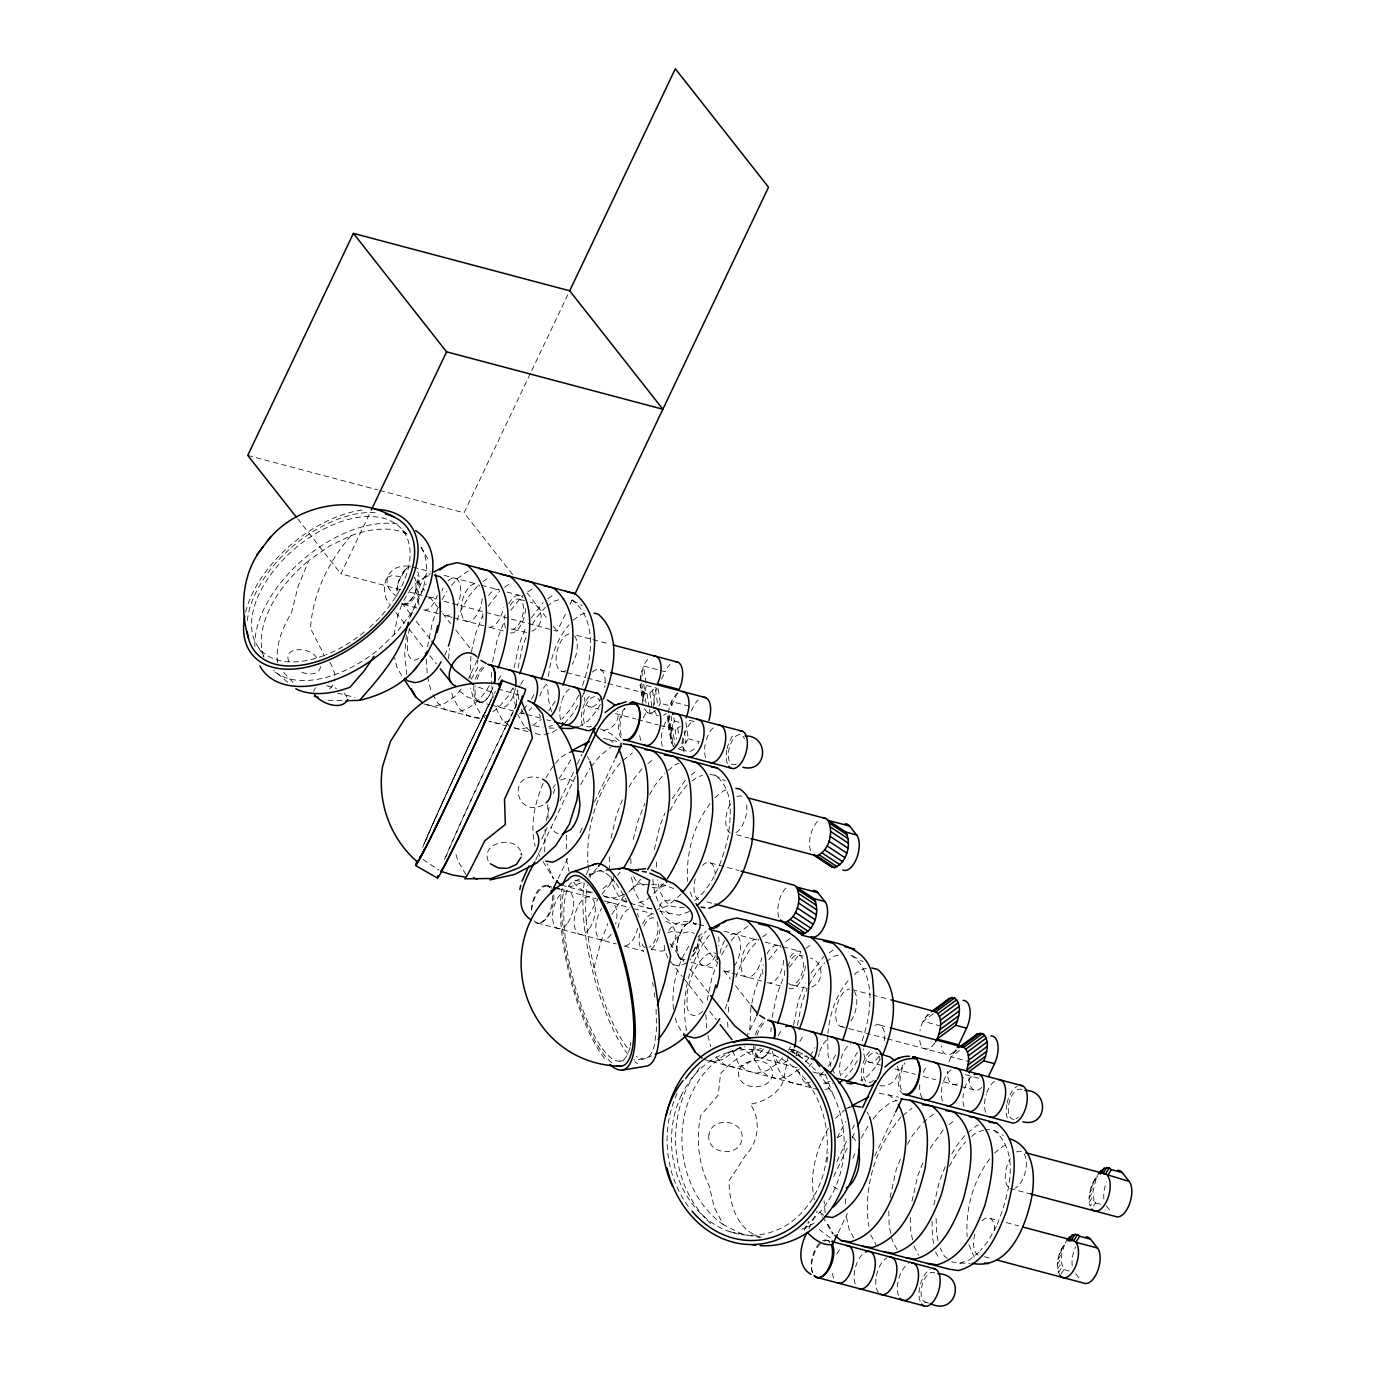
<?xml version="1.0" encoding="UTF-8"?>
<svg xmlns="http://www.w3.org/2000/svg" width="1375" height="1375" viewBox="0 0 1375 1375"><rect width="100%" height="100%" fill="white"/><g stroke="black" fill="none" stroke-linecap="round" stroke-linejoin="round"><path stroke-width="0.75" stroke-dasharray="5 3.75" d="M393.989 635.061L397.822 615.123L401.431 605.808M406.416 634.941L404.697 653.52L406.708 674.506M427.47 646.869L432.42 622.067L438.402 606.616M448.525 658.797L449.487 648.484M470.92 656.287L470.061 678.425M491.597 672.358L491.7 684.166M492.542 662.028L497.303 639.289L504.041 621.912M514.181 667.769L518.925 645.03L525.662 627.653M518.083 667.769L522.397 646.852L526.195 637.072M548.505 676.38C550.516 657.903 556.755 639.031 569.044 624.817M707.214 1000.158L711.958 977.419L717.956 961.967M728.269 1012.086L729.025 1003.836M750.853 1007.497L749.616 1033.759M770.773 1031.834L771.152 1027.692M772.097 1017.38L776.858 994.641L783.595 977.264M793.53 1025.183L798.48 1000.381L805.217 983.005M797.431 1025.217L801.952 1002.186L807.263 988.505M827.698 1035.478L828.042 1055.123L831.102 1067.12M827.87 1033.605C829.606 1014.458 835.914 994.881 848.598 980.152M415.955 589.875L416.006 581.058L414.459 577.294L424.566 590.391M639.942 680.333L643.5 665.964A19.353 9.642 -75.1 0 1 648.398 658.831M642.83 699.858L646.387 685.489L643.5 665.964L665.122 671.705A19.353 9.642 -75.1 0 1 670.02 664.572M668.078 720.362L670.519 727.031L673.406 746.556C668.233 732.617 665.139 715.67 671.447 701.491A19.353 9.642 -75.1 0 1 679.095 692.33M670.966 739.888L671.309 730.538L674.334 721.016L673.767 717.114M1060.022 1275.587C1054.402 1265.155 1058.423 1251.456 1065.848 1242.914M1069.252 1271.016L1063.838 1269.572L1061.414 1262.903L1061.758 1253.553L1064.783 1244.031M1092.644 1183.445L1096.459 1177.43L1092.919 1191.798L1094.002 1200.1L1090.169 1206.116C1086.766 1194.583 1091.991 1182.655 1098.763 1173.425M313.552 691.453L315.391 687.792M547.697 804.684L548.127 818.692M827.028 1161.841L827.698 1156.392A22.069 11 -75.1 0 1 828.541 1152.903M545.102 829.331L544.706 853.188M546.167 820.858L549.725 804.977M566.741 835.072L566.156 851.159M611.067 838.08L616.619 814.447L622.463 799.734M654.328 849.561L659.88 825.928L665.002 813.055M890.072 1197.659L896.173 1169.781L900.556 1158.764M911.969 1201.286L917.795 1175.522L922.917 1162.666M933.866 1204.912L939.434 1181.28L945.278 1166.567M320.564 666.6C319.516 675.623 306.9 674.902 300.85 671.739M697.967 943.216L695.63 951.981L690.044 959.87M408.461 566.156C389.056 564.042 377.936 583.705 396.584 596.286M788.494 1055.948L784.764 1072.741A39.016 28.291 -9.8 0 1 750.303 1104.177A39.016 35.767 -70 0 1 745.164 1155.997L729.059 1180.85C729.059 1203.606 737.12 1231.587 762.18 1237.431M409.561 628.461L407.722 636.625L407.395 650.822A22.069 11 -75.1 0 0 414.855 660.258L421.747 657.198M471.298 652.163L475.664 633.548L482.402 616.172M751.816 1003.372L755.219 988.9L761.956 971.523M633.222 839.575L638.258 820.188L644.823 803.653M627.395 1047.819A96.8 27.053 75.7 0 1 594.017 967.914L601.219 940.878L607.784 923.708M409.647 618.32L411.555 612.631A96.8 56.495 -39.9 0 0 420.836 546.511M386.564 578.48C382.852 586.747 383.797 596.939 389.366 604.141M415.955 589.841C414.287 596.939 408.53 604.003 401.448 604.192M695.337 947.169L692.605 952.892M410.764 566.672A19.353 9.642 -75.1 0 0 405.298 569.525L398.612 581.281A19.319 10.381 -76.3 0 0 397.066 591.095M687.947 923.278A19.353 9.642 -75.1 0 0 682.584 928.434L678.511 937.063A19.319 10.381 -76.3 0 0 682.413 959.888L680.316 959.458L685.128 959.269M410.781 616.327L417.519 598.95L426.164 583.997M457.033 620.091L460.78 610.431L469.425 595.478L479.377 583.962M444.812 655.394L447.7 647.952M477.177 660.361L468.634 678.322M582.57 685.403C591.645 658.762 597.609 620.623 572.945 600.617L567.703 599.363M582.33 696.798L583.825 692.931M735.831 977.367L740.334 965.783L748.98 950.83L758.931 939.314M725.089 1008.872L727.977 1001.43M755.975 1017.638L747.227 1035.341M862.125 1040.737C871.183 1014.114 877.147 975.975 852.483 955.969L847.241 954.714M405.298 569.525L398.595 581.281A19.353 9.642 -75.1 0 0 397.031 595.53M473.997 685.541A19.353 9.642 -75.1 0 0 477.675 701.198A19.353 9.642 -75.1 0 0 488.967 696.163L493.075 687.534L489.002 696.163A19.319 8.852 -74 0 1 478.38 701.387A19.319 8.852 -74 0 1 475.509 685.987M688.17 923.33A19.319 10.381 -76.3 0 0 682.602 928.434L678.494 937.063A19.353 9.642 -75.1 0 0 683.925 960.197M543.177 783.406C534.772 802.966 529.719 825.344 535.184 846.364M553.197 793.547L555.38 788.03M837.134 1137.864L845.659 1121.656M852.913 1158.3L855.834 1150.961M997.27 1224.352C1008.356 1196.112 1021.178 1153.47 994.4 1130.542L985.858 1129.305M407.137 534.084A96.8 56.495 -39.9 0 0 351.038 535.7L329.484 546.047L308.928 560.416L298.169 586.059L291.534 612.906A93.5 54.57 -39.9 0 0 277.922 664.692M445.913 856.883L452.358 841.878A96.8 2.475 -65 0 1 510.228 717.991M400.692 589.72L340.948 573.856L370.339 512.084M512.617 574.561L464.062 512.823L567.858 294.645M528.413 623.614L557.236 631.28L566.431 611.961M570.109 604.244L573.77 596.527M541.698 839.094L547.198 827.544M560.02 800.577L573.77 771.684M577.431 763.984L582.02 754.342M535.683 859.977L576.056 775.139M558.078 878.625L568.116 857.553M579.958 832.648L582.691 826.908M594.55 801.986L614.608 759.842M661.598 679.095L665.122 671.705M677.342 693.172L671.172 706.114L660.361 703.244L658.058 687.637M691.316 710.944L693.086 707.231A19.353 9.642 -75.1 0 1 697.984 700.098M804.238 1230.213L808.483 1221.258M836.894 1161.548L846.983 1140.356M852.483 1128.806L854.305 1124.956M808.964 1228.528L817.214 1211.169M833.731 1176.467L847.481 1147.541M852.07 1137.898L855.748 1130.181M838.269 1232.67L847.378 1213.506M874.723 1156.031L894.781 1113.87M594.017 967.914L589.016 943.473L586.214 920.511L598.039 898.7M545.909 777.975C551.581 767.594 558.817 756.147 570.453 752.039M559.041 778.852L571.983 757.969M580.68 784.592L589.772 768.487M628.977 787.119L633.033 779.969L643.294 767.233M649.602 794.647L654.655 785.709L664.916 772.973M672.237 798.6L685.266 780.295M669.814 810.889L677.995 796.383L687.225 784.919M828.386 1128.153C816.028 1149.414 808.981 1175.453 814.327 1199.877M861.231 1138.139L869.309 1123.822M907.517 1144.258L912.57 1135.303L921.559 1124.166M930.17 1148.211L943.181 1129.906M951.792 1153.952L955.831 1146.784L966.092 1134.048M949.369 1166.223L957.55 1151.734L965.456 1141.903M996.531 1226.191L988.35 1240.68L980.427 1250.511M658.831 705.925L660.361 703.244M677.961 748.773L683.427 745.92L688.325 738.787L685.42 719.263M771.152 1047.939L766.253 1055.072A19.353 9.642 -75.1 0 1 753.603 1046.1M927.936 1014.166L923.037 1021.298A19.353 9.642 -75.1 0 0 920.012 1030.82M955.9 1049.709L951.002 1056.842A19.353 9.642 -75.1 0 0 947.977 1066.364M403.803 600.497L408.427 592.488M442.028 599.706L446.823 591.405M488.177 606.203L499.761 591.147M510.761 610.294L522.637 595.444M489.294 685.73C482.006 698.345 470.559 710.411 455.348 712.078L445.637 709.741L437.387 702.677L432.953 694.581M531.438 617.684L543.022 602.628M532.348 624.473L536.25 617.753L545.205 607.389M512.841 688.153L508.045 696.455L498.094 707.97L492.783 711.614M531.592 698.878L534.48 693.894M555.139 701.284L548.814 710.806M578.789 695.166L571.003 708.623L562.048 718.987M577.741 705.375L572.928 713.677L562.977 725.192M600.308 704.344L596.303 711.27L588.242 720.586L579.648 726.481M688.909 946.223C676.844 964.752 671.138 987.456 673.492 1009.473M721.583 955.058L727.341 945.089M768.677 959.888L780.553 945.055M789.353 967.295L800.938 952.239M810.975 973.036L823.814 956.536M808.981 984.878L815.788 973.105L824.759 962.741M788.562 1050.139L790.47 1046.822M810.184 1055.88L814.98 1047.578M835.656 1054.969L830.861 1063.287L824.639 1070.472M857.364 1052.202L850.558 1063.975L841.586 1074.339M857.295 1060.709L852.483 1069.028L845.023 1077.656M879.863 1059.695L875.858 1066.605L867.78 1075.938L860.922 1080.647M671.344 945.536C675.159 937.544 685.059 928.228 694.272 933.505M1090.822 1188.052L1094.655 1182.036M1089.619 1192.95L1093.434 1186.952M1089.086 1197.814L1092.919 1191.798M1089.275 1202.3L1093.108 1196.284M1060.95 1250.047L1067.069 1240.027M1059.145 1254.67L1062.961 1248.655M1057.925 1259.569L1061.758 1253.553M1093.623 1205.978L1095.531 1202.97L1094.002 1200.1M1057.392 1264.433L1061.225 1258.417M1057.581 1268.919L1061.414 1262.903M1058.475 1272.717L1062.308 1266.702M1060.967 1274.092L1063.838 1269.572M611.823 914.375L622.927 897.273L627.223 893.355M411.555 612.631L396.997 631.864L378.812 649.258A96.8 56.495 -39.9 0 1 273.384 670.759M351.038 535.7C328.453 561.55 312.847 593.673 310.458 628.22L324.62 655.927M591.044 766.889L600.033 755.734L610.758 747.244M620.383 763.073C597.025 790.195 586.008 827.217 587.916 862.727M597.231 867.952L589.033 876.734M617.581 875.273L620.142 872.094M640.492 879.433L635.353 885.792L629.234 890.656M710.136 803.584C693.464 825.464 685.85 853.944 687.586 881.272M663.403 883.575L652.386 895.177M681.192 894.094L667.889 905.781L657.422 909.459M835.467 1118.322L844.473 1110.038M873.159 1119.044L879.57 1111.086L890.312 1102.595L899.027 1099.519M901.209 1116.827C875.772 1146.269 862.727 1187.742 868.862 1226.311M989.691 1158.936C973.019 1180.798 965.405 1209.295 967.141 1236.623M607.853 683.461L647.109 693.705L649.825 692.897L655.188 687.741L657.783 705.306M670.794 947.237C679.628 939.83 676.139 924.172 665.122 921.027M1094.93 1179.441L1097.542 1176.312M601.906 894.094L612.202 881.805A93.5 26.125 75.7 0 1 615.347 873.538M471.281 679.25L477.469 668.164L477.881 659.863M766.253 1055.072L768.9 1051.944A19.319 8.852 -74 0 1 754.978 1046.495M409.355 590.872L416.831 582.244L430.255 573.891M451.533 585.423L457.755 578.222L468.342 570.934M461.055 689.288L454.833 696.489L444.228 703.777L433.727 706.337L425.958 704.464M519.716 713.711L522.208 710.823M523.445 709.397L527.192 705.066M709.448 935.034C688.669 961.744 680.075 998.525 686.727 1031.697M731.07 940.775L737.292 933.573L747.897 926.286M736.863 1048.953L723.783 1059.111L713.264 1061.672L707.438 1060.28M763.486 1048.936L756.009 1057.564L745.405 1064.852L734.903 1067.412L725.192 1065.092L716.942 1058.028L715.172 1054.78M782.616 1057.547L777.631 1063.305L767.044 1070.592L756.525 1073.17L746.814 1070.833L738.581 1063.769L731.414 1048.73M805.492 1061.861L809.222 1057.547M823.384 1071.916L817.369 1077.227M628.65 892.066L637.261 884.245L649.705 884.606M665.517 885.362L658.866 888.061L649.464 887.27M623.184 760.272L632.38 752.984M647.883 763.589L654.019 758.725M667.975 770.533L675.641 764.466L679.13 763.228M691.144 775.07L697.28 770.206M692.055 781.103L696.884 777.27L702.539 775.277M714.88 797.689L723.577 790.814L728.664 789.009M613.731 880.052L603.006 888.559L599.517 889.78M650.856 896.397L646.267 900.041L635.8 903.719M694.736 900.625C713.831 884.984 722.648 860.217 728.08 836.859C730.898 816.441 734.302 788.614 714.845 775.191L706.303 773.953M837.495 1137.555L844.491 1133.963M902.739 1115.623L911.934 1108.336M922.831 1122.567L933.573 1114.077M949.059 1124.664L955.195 1119.817M967.622 1132.845L976.834 1125.558L980.306 1124.32M971.609 1136.438L976.439 1132.622L983.967 1129.958M994.434 1153.041L1003.131 1146.148L1006.517 1144.962M979.12 1252.144L969.461 1259.809L960.042 1263.127L951.5 1261.872M387.286 577.294L392.15 575.541L400.4 576.658M655.462 710.394L652.712 712.422L647.522 712.748L643.913 708.159M660.327 725.502L675.073 729.248L680.522 726.395M925.341 1017.294L930.445 1013.547M933.264 1013.788L923.037 1021.298L942.7 1026.523M953.288 1052.837L956.691 1050.328M959.509 1050.569L951.002 1056.842L970.664 1062.067M702.745 1011.519L698.397 1014.595L694.409 1015.592A22.069 11 -75.1 0 1 686.933 1006.173L687.277 991.959L689.116 983.795A41.473 20.677 -75.1 0 1 699.652 961.606L704.052 956.656L708.383 953.58L712.388 952.583A22.069 11 -75.1 0 1 715.773 953.717M482.917 581.539L489.981 576.675M504.539 587.28L511.603 582.416M527.931 591.8L533.242 588.173M547.8 598.761L554.864 593.914M546.786 606.306L554.744 600.841L564.197 598.52M573.083 620.142L581.659 614.247L586.781 613.009M532.52 725.519L541.355 719.452M552.389 732.48L557.683 728.836M697.967 936.495L704.327 932.13M762.455 936.891L769.519 932.027M785.864 941.411L791.158 937.767M805.716 948.372L812.78 943.508M829.125 952.892L834.419 949.248M826.341 961.641L834.298 956.175L839.97 954.8M854.356 974.308L861.214 969.598L866.319 968.344M799.27 1069.045L788.666 1076.333L778.164 1078.911L768.453 1076.573L760.203 1069.509L753.981 1058.183L751.145 1047.062M531.85 631.211C544.827 626.398 543.864 605.894 530.509 602.267M811.748 987.009C824.725 982.18 823.762 961.675 810.408 958.066M846.072 1108.766L849.853 1106.789M686.469 962.809C681.777 966.212 673.956 967.244 670.553 961.572L682.309 976.508M801.78 1229.25L814.945 1222.891M575.884 880.67L579.614 879.055M588.947 874.998L598.262 870.959L604.295 870.272M651.544 1055.863L644.033 1058.922L633.944 1059.833M542.97 805.08C514.938 818.675 506.962 771.048 538.691 777.597M728.217 1052.477L740.987 1047.819M581.367 882.819L570.9 886.497L565.211 885.672M624.628 894.3L614.161 897.978L604.673 896.603L601.528 894.059M689.528 911.522L679.061 915.2L659.742 911.212M848.048 1108.078L853.927 1105.998M560.656 780.055L564.936 778.611L569.13 779.075A41.473 20.677 -75.1 0 1 575.163 783.905M428.828 598.228L432.833 597.231A22.069 11 -75.1 0 1 436.236 598.383M424.772 576.778L428.725 575.816M487.489 715.258L476.987 717.819L467.277 715.481L459.027 708.417L452.805 697.091L451.378 691.539M509.128 720.998L498.609 723.559L488.898 721.222L506.602 725.931M527.244 727.581L520.248 729.3L512.48 727.427L528.223 731.672M548.728 726.464L552.509 725.553M548.883 733.322L541.87 735.041L534.102 733.167M810.305 1082.073L799.786 1084.652L790.075 1082.314L781.825 1075.25L775.603 1063.923L772.303 1050.964M830.156 1081.352L822.594 1083.208L832.631 1083.448M824.931 1089.533L831.927 1087.814M603.453 730.177C612.545 729.781 620.125 720.448 617.736 711.494M664.589 950.537L661.203 951.208L650.358 949.008M685.781 924.017C671.309 930.084 644.033 901.158 671.258 899.92M619.816 1061.105L623.855 1060.744M795.833 1055.295L801.333 1054.814L809.136 1057.856M809.377 1226.191L805.733 1227.033L805.733 1230.195M684.544 907.844L671.945 906.538L664.881 900.814L659.742 891.017L657.302 879.673M960.042 1263.127L970.166 1263.298M401.964 604.123L403.253 604.227M549.072 728.011L557.098 728.217M328.075 700.219L344.042 700.666M651.784 884.675L664.228 885.036A39.016 0.963 21.5 0 0 675.022 889.023M526.591 632.448L510.331 628.822A15.486 7.717 -75.1 0 0 521.623 618.802A15.486 7.717 -75.1 0 0 520.833 600.222A15.486 7.717 -75.1 0 0 509.42 607.011M806.489 988.23L790.23 984.603M879.914 1085.58C891.12 1088.227 901.467 1075.697 897.136 1065.127M688.359 921.955C679.834 920.322 670.862 925.306 667.184 933.092L672.048 931.322L680.298 932.456M603.384 738.358L618.905 741.795M592.539 892.237L583.052 890.863L575.18 884.503L572.344 879.072M604.673 896.603L632.002 903.169M651.733 908.634L647.934 908.084L640.08 901.742L634.373 890.845L631.211 876.15M879.141 1093.159L898.459 1097.147M789.869 1049.555L795.97 1050.586L807.383 1056.327M730.263 1231.862L759.945 1237.517M795.97 1050.586L789.473 1049.452L802.673 1058.234L819.655 1073.823L832.769 1094.002A96.8 81.073 86.1 0 1 807.83 1223.423M326.666 685.747L336.531 688.359M695.217 924.688A19.353 9.642 -75.1 0 0 693.137 922.952L693.705 923.072M534.308 725.759L543.039 727.856M703.553 1059.352L819.483 1089.928M247.758 455.417L377.541 489.861M379.603 490.411L464.062 512.823M413.239 567.153L430.495 571.742M444.177 575.369L477.589 584.238M481.525 585.286L499.228 589.978A19.353 9.642 -75.1 0 0 488.675 595.478M507.083 592.075L520.85 595.719M519.681 599.397L526.9 601.322M576.623 635.302L590.923 639.1M592.969 639.633L609.314 643.981M408.925 591.903L435.703 599.019M443.953 601.202L450.123 602.834M452.186 603.384L526.35 623.081M416.9 608.008L401.552 603.934A19.353 9.642 -75.1 0 0 413.291 596.527A19.353 9.642 -75.1 0 0 417.742 575.558M438.384 613.697L422.641 609.538A19.353 9.642 -75.1 0 0 437.302 595.409M452.152 617.358L444.28 615.278A19.353 9.642 -75.1 0 0 452.22 612.906M454.111 617.873L483.605 625.711M503.267 630.936L487.541 626.759A19.353 9.642 -75.1 0 0 503.387 607.733M600.48 669.745L608.661 671.928M646.387 685.489L657.198 688.359A19.353 9.642 -75.1 0 0 653.83 707.214M560.845 670.983L564.919 672.066M566.964 672.616L585.372 677.497M587.417 678.03L605.808 682.928M689.15 706.2L671.447 701.491L672.598 709.311M689.356 720.311L697.228 722.391M647.522 712.748L658.35 715.619M674.334 721.016L679.748 722.459M584.633 688.772A19.353 9.642 -75.1 0 0 588.792 706.527L599.019 709.225M615.364 713.573L635.8 719.005M637.845 719.538L658.281 724.969M688.325 738.787L699.136 741.658A19.353 9.642 -75.1 0 1 696.85 745.662M679.095 749.238L686.297 751.163M478.431 701.645L489.93 704.705M491.855 705.22L513.288 710.909M525.095 714.038L521.159 712.989A19.353 9.642 -75.1 0 0 523.634 713.47M527.055 714.553L540.822 718.214M546.717 719.778L550.653 720.827M424.016 704L483.003 719.658M736.57 834.745L748.825 837.994M710.428 862.967L739.045 870.564M706.922 901.897L713.058 903.53M561.413 885.122L590.923 892.942M630.248 903.392L651.87 909.133M693.137 922.952L696.97 923.966M698.895 924.481L706.561 926.509M724.058 931.15L757.488 940.036A19.353 9.642 -75.1 0 0 742.38 955.763A19.353 9.642 -75.1 0 0 747.416 977.264A19.353 9.642 -75.1 0 0 761.664 957.791M765.359 942.116L779.127 945.777M783.062 946.808L800.748 951.517A19.353 9.642 -75.1 0 0 788.631 959.595M547.852 885.913L551.684 886.944M559.367 888.972L596.475 898.82M604.347 900.917L629.905 907.706M633.841 908.738L653.503 913.962M799.58 955.195L803.189 956.141M852.07 989.553L870.478 994.452M872.523 994.984L888.869 999.333M691.041 962.259L716.306 968.962M724.178 971.059L730.073 972.623M732.033 973.139L761.544 980.977M767.439 982.541L783.166 986.717M553.781 894.85A19.319 9.9 -72.1 0 1 548.539 915.527A19.319 9.9 -72.1 0 1 536.181 922.728L534.084 920.958L536.181 922.694L616.258 943.955M624.112 946.034L643.775 951.259A19.353 9.642 -75.1 0 1 639.616 933.505M880.034 1025.097L888.216 1027.262M840.383 1026.334L885.362 1038.263M887.391 1038.812L945.811 1054.316M978.742 1078.258L964.975 1074.614A19.353 9.642 -75.1 0 1 962.689 1078.619M868.347 1061.861L880.602 1065.127M894.919 1068.925L915.355 1074.339M923.536 1076.522L935.791 1079.77M943.972 1081.936L973.775 1089.842M758.33 1057.444L797.122 1067.739M812.848 1071.916L822.68 1074.528M1095.531 1202.97L1100.945 1204.397M1009.989 1188.464L1030.425 1193.895M989.983 1218.302L998.164 1220.484M1006.328 1222.65L1018.6 1225.898M984.431 1256.698L992.595 1258.881M924.894 1302.091L928.503 1303.053M498.094 688.944L518.375 694.839M491.253 692.141L477.211 686.538M479.033 701.834L467.277 696.867L457.102 689.425M758.931 1057.616L749.478 1053.903L738.736 1046.77M600.462 728.991L611.102 733.872L619.592 741.091M549.347 886.48L547.8 885.895L549.931 887.648A19.353 9.642 -75.1 0 0 537.298 891.413A19.353 9.642 -75.1 0 0 531.644 914.289M829.297 1240.989L827.698 1240.387L829.881 1242.175A19.353 9.642 -75.1 0 0 822.611 1240.766M761.372 1048.541A93.5 78.306 86.1 0 0 720.552 1073.823L718.214 1095.05L700.734 1115.452A93.5 78.306 86.1 0 0 709.38 1186.453L714.261 1207.577L723.439 1224.764L743.119 1234.664M643.62 885.414L635.92 880.636L632.414 874.414M572.945 600.617L581.9 605.43M852.483 955.969L863.242 961.727M714.845 775.191L725.519 781.086M994.4 1130.542L1003.286 1135.458M819.277 1229.525L831.411 1238.823M423.019 859.478L438.831 870.048M609.073 739.2L613.8 742.998M669.573 913.825C656.717 906.159 653.073 890.055 652.712 876.064M888.628 1094.534L896.483 1100.894M626.312 902.344L618.441 895.984L612.752 885.105L610.483 874.603M947.255 1258.452L944.419 1256.166L940.156 1247.984M823.831 1215.294L819.397 1211.719L821.511 1215.173M287.805 682.292L273.677 670.227M402.686 530.337L409.097 535.597M643.019 704.344L640.131 684.819L641.025 688.634L644.634 693.223L646.078 702.986M670.519 727.031L672.598 728.767L675.194 746.333M530.784 731.534L523.909 725.639L517.688 714.312M509.163 725.794L502.288 719.898L496.066 708.572M486.148 718.867L480.648 714.158L474.427 702.831L470.662 688.016M811.714 1088.055L803.464 1080.991L797.242 1069.664M687.294 1036.234L681.106 1030.923L676.448 1022.433L675.022 1016.881M316.594 657.766C310.527 646.405 280.466 646.061 289.575 662.888M344.231 693.155L347.634 698.208M283.697 672.341L294.422 683.891M1106.342 1205.841L1111 1211.753M1075.817 1273.92L1079.323 1278.372M527.055 592.9L548.058 619.592M553.3 626.278L557.236 631.28M429.773 597.008L441.495 611.892M442.784 613.559L450.588 623.477M455.795 630.094L471.419 649.945M699.016 939.245L717.234 962.414M723.748 970.681L730.245 978.948M735.453 985.566L749.77 1003.767M401.827 602.938L410.988 614.573M416.212 621.242L430.616 639.53M669.952 943.748L684.423 962.173M689.666 968.825L709.294 993.764M395.897 612.442L407.653 627.395M408.959 629.045L424.634 648.966M429.859 655.617L436.391 663.919M683.616 978.175L704.516 1004.73M709.741 1011.381L716.272 1019.683M297.636 518.805L340.948 573.856M822.559 1216.892L833.113 1234.114L827.406 1223.217M543.022 861.541L553.558 878.762L546.958 863.672M420.836 547.027L429.223 561.189M465.953 874.62L457.875 860.922L455.658 853.291M258.947 648.123L263.966 657.147M667.958 958.1L664.916 951.087L664.142 945.038M832.116 1068.959L836.138 1076.298M521.28 709.208L524.081 714.295M401.569 675.572L396.894 667.081L394.539 657.834M974.308 1257.334L968.842 1244.547M866.938 1111.808L868.656 1115.073M935.55 1251.938L939.348 1259.191M913.928 1246.18L918.672 1255.272M897.05 1249.531L892.289 1240.439L889.144 1225.761L888.783 1210.223M870.667 1234.698L876.373 1245.595M691.986 896.706L689.288 889.212M853.789 1238.033L849.028 1228.958L845.883 1214.28M587.383 756.456L589.102 759.722M538.141 853.102L539.859 856.367M520.438 850.833C513.631 834.917 480.442 842.841 488.245 860.991M825.516 1074.511L832.769 1094.002M797.431 1051.222L798.411 1055.02M707.884 1035.581L710.72 1046.702M551.547 711.786L548.505 699.789L547.628 685.781M518.856 699.686L517.533 690.044M515.797 706.905L513.923 699.497L513.202 687.981M493.23 697.469L491.803 686.091M427.402 676.534L431.166 691.35M938.077 1240.697L936.461 1233.134L936.1 1217.408M933.745 1243.533L932.405 1237.242L932.009 1219.762M912.57 1239.889L910.766 1231.502L910.422 1215.964M825.155 1212.733L824.072 1200.77M587.967 864.669L590.666 877.267M566.328 858.928L569.027 871.527M684.286 731.07L686.022 742.792M682.258 738.117L683.427 745.92M677.772 728.441L678.941 736.244M675.073 729.248L676.517 739.011M671.086 715.877L672.53 725.639M669.006 714.914L671.309 730.538M667.889 715.877L670.777 735.402M668.972 724.161L671.859 743.686M652.575 690.869L654.603 704.533M649.825 692.897L652.128 708.52M647.109 693.705L649.138 707.369M649.43 709.328L650.014 713.23M641.678 670.57L642.555 676.431M643.706 684.234L644.566 690.095M640.475 675.469L641.334 681.33M641.627 683.289L643.362 694.994M642.555 691.505L643.998 701.25M640.509 684.234L642.761 700.339M727.633 1022.261L728.097 1029.944M705.873 1014.595L706.716 1028.053M426.336 659.261L427.281 674.627M845.539 1198.725L845.659 1204.569M656.545 862.056L656.734 869.928M630.833 858.67L631.005 866.439M609.28 856.814L609.538 868.467M656.098 1009.353L656.528 1029.291L654.534 1044.845A96.8 27.053 75.7 0 1 636.23 1056.481M823.9 1241.264A19.319 9.9 -72.1 0 1 831.394 1242.725M812.505 1272.631A19.319 9.9 -72.1 0 1 820.995 1243.258M812.488 1272.614A19.353 9.642 -75.1 0 1 819.861 1242.794M903.255 1094.019A19.353 9.642 -75.1 0 1 903.598 1063.992M982.042 1220.673A19.353 9.642 -75.1 0 1 994.692 1231.192M978.295 1255.083A19.353 9.642 -75.1 0 1 974.858 1234.028M1016.486 1152.027A19.353 9.642 -75.1 0 1 1026.369 1164.591A19.353 9.642 -75.1 0 1 1015.163 1188.138M1007.909 1186.728A19.353 9.642 -75.1 0 1 1010.333 1158.438M1072.225 1265.773A19.353 9.642 -75.1 0 1 1075.594 1246.902M963.995 1106.514A19.353 9.642 -75.1 0 1 963.445 1093.348M964.666 1088.45A19.353 9.642 -75.1 0 1 974.119 1074.666M985.634 1112.255A19.353 9.642 -75.1 0 1 986.288 1094.191M986.837 1092.609A19.353 9.642 -75.1 0 1 995.758 1080.406M1007.256 1117.995A19.353 9.642 -75.1 0 1 1006.706 1104.83M1007.033 1103.197A19.353 9.642 -75.1 0 1 1017.38 1086.147M1103.919 1199.155A19.353 9.642 -75.1 0 1 1106.617 1181.778M942.373 1100.773A19.353 9.642 -75.1 0 1 943.027 1082.709M943.577 1081.128A19.353 9.642 -75.1 0 1 952.497 1068.925M922.281 1097.886A19.353 9.642 -75.1 0 1 919.927 1083.517M923.209 1072.362A19.353 9.642 -75.1 0 1 928.108 1065.213M901.261 1089.705A19.319 9.333 -78.1 0 1 905.025 1062.875M855.216 1283.941A19.353 9.642 -75.1 0 1 862.589 1254.137M833.594 1278.2A19.353 9.642 -75.1 0 1 832.511 1269.916M836.773 1254.12A19.353 9.642 -75.1 0 1 840.967 1248.397M878.384 1292.552A19.353 9.642 -75.1 0 1 876.82 1274.075A19.353 9.642 -75.1 0 1 886.978 1257.85M1014.028 1119.302A15.486 7.717 -75.1 0 1 1009.68 1100.791A15.486 7.717 -75.1 0 1 1023.052 1090.891M1018.394 1117.016A15.486 7.717 -75.1 0 1 1016.194 1118.648M920.116 1301.18A19.353 9.642 -75.1 0 1 930.222 1269.331M898.477 1295.439A19.353 9.642 -75.1 0 1 908.6 1263.591M926.87 1302.469A15.486 7.717 -75.1 0 1 922.522 1283.975A15.486 7.717 -75.1 0 1 935.911 1274.058M723.439 1224.764A96.8 81.073 86.1 0 1 682.739 1125.386A96.8 81.073 86.1 0 1 745.078 1046.684M790.367 1051.222A96.8 81.073 86.1 0 1 802.673 1058.234M688.273 1206.356A98.175 82.225 86.1 0 1 677.566 1092.489M710.755 1223.561A104.345 87.381 86.1 0 1 700.373 1067M852.5 1136.73A41.473 20.677 -75.1 0 1 855.68 1140.769M837.65 1189.117A41.473 20.677 -75.1 0 1 831.634 1184.27M695.544 947.186A19.353 9.642 -75.1 0 1 691.986 954.216M693.688 923.106A19.319 10.381 -76.3 0 1 695.956 924.894M699.119 936.134A19.319 10.381 -76.3 0 1 690.8 957.67M755.356 1034.773A19.353 9.642 -75.1 0 1 764.827 1020.989M981.716 1087.487A19.353 9.642 -75.1 0 1 969.598 1072.105M957.327 1083.775A19.353 9.642 -75.1 0 1 947.444 1071.211M854.15 991.289A19.353 9.642 -75.1 0 1 850.936 1020.834M842.858 1026.816A19.353 9.642 -75.1 0 1 836.223 1008.58A19.353 9.642 -75.1 0 1 849.595 989.089M874.844 1025.423A19.353 9.642 -75.1 0 1 884.452 1041.219M878.883 1056.378A19.353 9.642 -75.1 0 1 863.638 1048.97M934.725 1043.075A19.353 9.642 -75.1 0 1 919.669 1040.17M953.752 1051.944A19.353 9.642 -75.1 0 1 941.308 1045.911M756.989 1035.272A19.319 8.852 -74 0 1 763.606 1023.498M840.692 1075.663A19.353 9.642 -75.1 0 1 850.816 1043.814M825.155 1074.992A19.353 9.642 -75.1 0 1 819.07 1069.922M818.52 1056.773A19.353 9.642 -75.1 0 1 819.242 1053.473M819.723 1051.858A19.353 9.642 -75.1 0 1 826.427 1040.119M862.331 1081.403A19.353 9.642 -75.1 0 1 862.503 1064.955M862.984 1063.339A19.353 9.642 -75.1 0 1 869.688 1051.6M811.594 1063.287A19.353 9.642 -75.1 0 1 808.981 1066.416M796.348 1055.88A19.353 9.642 -75.1 0 1 796.881 1051.033M799.906 1041.511A19.353 9.642 -75.1 0 1 804.805 1034.378M794.062 1048.919A19.353 9.642 -75.1 0 1 792.911 1052.047M787.359 1060.675A19.353 9.642 -75.1 0 1 774.916 1054.625M778.284 1035.77A19.353 9.642 -75.1 0 1 783.183 1028.638M730.675 934.622A19.353 9.642 -75.1 0 1 740.369 942.7A19.353 9.642 -75.1 0 1 734.714 965.559M729.352 970.733A19.353 9.642 -75.1 0 1 722.098 969.323M720.002 953.305A19.353 9.642 -75.1 0 1 725.312 939.778M718.747 936.959A19.353 9.642 -75.1 0 1 718.403 946.292M715.378 955.814A19.353 9.642 -75.1 0 1 698.93 960.713A19.353 9.642 -75.1 0 1 706.303 930.909M873.452 1080.441A15.486 7.717 -75.1 0 1 863.775 1068.117A15.486 7.717 -75.1 0 1 878.127 1054.298M879.347 1056.584A15.486 7.717 -75.1 0 1 880.069 1059.627M767.009 953.855A19.353 9.642 -75.1 0 1 781.206 947.495M783.733 960.248A19.353 9.642 -75.1 0 1 769.914 983.022M762.919 974.136A19.353 9.642 -75.1 0 1 763.262 964.786M805.355 965.989A19.353 9.642 -75.1 0 1 789.061 988.281M784.369 975.391A19.353 9.642 -75.1 0 1 784.902 970.527M787.875 966.488A15.486 7.717 -75.1 0 1 800.181 955.539A15.486 7.717 -75.1 0 1 801.023 975.82A15.486 7.717 -75.1 0 1 788.562 983.228M611.72 1062.703A98.175 27.431 75.7 0 1 573.014 984.277A98.175 27.431 75.7 0 1 563.991 889.848M586.214 920.511A96.8 27.053 75.7 0 1 587.761 885.036M592.023 874.93A96.8 27.053 75.7 0 1 604.003 872.18M606.066 873.383A96.8 27.053 75.7 0 1 614.9 882.063M616.034 883.558A96.8 27.053 75.7 0 1 626.914 901.622M652.609 982.403A96.8 27.053 75.7 0 1 653.28 986.391M654.277 992.836A96.8 27.053 75.7 0 1 654.844 997.098M637.416 1063.631A104.345 29.167 75.7 0 1 634.786 1061.62M627.894 1054.281A104.345 29.167 75.7 0 1 584.392 882.458M586.42 874.483A104.345 29.167 75.7 0 1 588.827 869.275M604.45 1058.406A102.214 28.566 75.7 0 1 562.186 888.25M629.888 1047.595A92.916 25.97 75.7 0 1 574.888 985.497A92.916 25.97 75.7 0 1 583.361 883.008M630.867 1042.577A92.916 25.97 75.7 0 1 630.248 1046.014M552.509 895.761A19.353 9.642 -75.1 0 1 547.508 915.939A19.353 9.642 -75.1 0 1 536.164 922.694M778.92 917.383A19.353 9.642 -75.1 0 1 786.294 887.562M736.948 796.675A19.353 9.642 -75.1 0 1 744.202 798.084M746.642 804.753A19.353 9.642 -75.1 0 1 735.625 832.786M730.434 833.113A19.353 9.642 -75.1 0 1 731.586 801.848M810.614 850.764A19.353 9.642 -75.1 0 1 817.988 820.961M702.505 865.322A19.353 9.642 -75.1 0 1 714.863 879.072M698.741 899.731A19.353 9.642 -75.1 0 1 695.784 877.078M621.328 735.178A19.319 9.333 -78.1 0 1 625.075 708.348M621.242 737.773A19.353 9.642 -75.1 0 1 624.456 708.228M531.678 909.872A19.319 9.9 -72.1 0 1 539.653 890.123A19.319 9.9 -72.1 0 1 551.444 888.216M607.028 903.323A19.353 9.642 -75.1 0 1 615.639 924.034M611.067 934.278A19.353 9.642 -75.1 0 1 596.905 935.172A19.353 9.642 -75.1 0 1 601.666 908.497M637.45 913.344A19.353 9.642 -75.1 0 1 638.344 917.142M637.673 928.142A19.353 9.642 -75.1 0 1 622.153 945.519M617.977 927.764A19.353 9.642 -75.1 0 1 628.65 909.064M660.069 928.967A19.353 9.642 -75.1 0 1 648.966 950.933M642.641 923.983A19.353 9.642 -75.1 0 1 652.988 914.014M684.062 751.987A19.353 9.642 -75.1 0 1 691.419 722.184M662.423 746.247A19.353 9.642 -75.1 0 1 663.094 728.2M663.627 726.619A19.353 9.642 -75.1 0 1 669.797 716.444M644.033 925.77A15.486 7.717 -75.1 0 1 655.961 919.548M657.198 921.834A15.486 7.717 -75.1 0 1 649.103 947.306M644.944 947.581A15.486 7.717 -75.1 0 1 642.056 943.903M705.684 757.728A19.353 9.642 -75.1 0 1 705.134 744.58M706.355 739.681A19.353 9.642 -75.1 0 1 715.808 725.897M727.323 763.469A19.353 9.642 -75.1 0 1 726.756 750.32M727.1 748.67A19.353 9.642 -75.1 0 1 734.68 733.666M640.802 740.506A19.353 9.642 -75.1 0 1 639.719 732.222M643.277 717.836A19.353 9.642 -75.1 0 1 648.175 710.703M743.119 736.364A15.486 7.717 -75.1 0 1 744.339 738.667M736.244 764.139A15.486 7.717 -75.1 0 1 728.767 750.2A15.486 7.717 -75.1 0 1 741.452 734.972M422.692 847.344A98.175 2.527 -65 0 1 487.936 706.492M489.019 704.344A98.175 2.527 -65 0 1 492.938 696.644M511.294 715.877A96.8 2.475 -65 0 1 516.003 706.664M444.452 859.444A104.345 2.681 -65 0 1 512.48 712.869M514.456 708.933A104.345 2.681 -65 0 1 517.189 703.587M423.947 843.958A102.214 2.63 -65 0 1 495.344 691.573M425.27 841.827A92.916 2.389 -65 0 1 491.923 699.17M558.113 833.766A41.473 20.677 -75.1 0 1 551.117 827.423M552.973 788.098A22.069 11 -75.1 0 1 555.328 784.695M477.091 679.491A19.319 8.852 -74 0 1 486.337 665.655M475.475 678.992A19.353 9.642 -75.1 0 1 484.928 665.208M592.539 672.117A19.353 9.642 -75.1 0 1 604.656 687.5M601.631 697.022A19.353 9.642 -75.1 0 1 588.792 706.527M574.612 635.955A19.353 9.642 -75.1 0 1 572.189 664.245M566.019 670.656A19.353 9.642 -75.1 0 1 556.308 655.686A19.353 9.642 -75.1 0 1 570.058 633.738M694.238 748.791A19.353 9.642 -75.1 0 1 681.794 742.758M666.273 713.264A19.353 9.642 -75.1 0 1 663.523 715.292M656.27 713.883A19.353 9.642 -75.1 0 1 654.723 711.03M417.794 572A19.319 10.381 -76.3 0 1 415.903 594.773A19.319 10.381 -76.3 0 1 402.514 604.106M402.703 572.636A19.319 10.381 -76.3 0 1 408.272 567.531M483.02 618.355A19.353 9.642 -75.1 0 1 482.831 613.869M482.195 598.727A19.353 9.642 -75.1 0 1 467.809 621.5A19.353 9.642 -75.1 0 1 463.117 597.833A19.353 9.642 -75.1 0 1 479.669 585.973M508.733 603.814A19.353 9.642 -75.1 0 1 522.93 597.455M525.559 608.609A19.353 9.642 -75.1 0 1 509.163 632.5M505.553 627.894A19.353 9.642 -75.1 0 1 505.003 614.745M448.027 580.869A19.353 9.642 -75.1 0 1 459.577 583.103A19.353 9.642 -75.1 0 1 457.119 605.773M441.856 591.027A19.353 9.642 -75.1 0 1 443.128 588.002M419.031 604.931A19.353 9.642 -75.1 0 1 429.155 573.083M540.702 716.994A19.353 9.642 -75.1 0 1 539.172 714.141M539.825 696.077A19.353 9.642 -75.1 0 1 546.545 684.32M531.695 707.489A19.353 9.642 -75.1 0 1 529.083 710.634M516.639 704.584A19.353 9.642 -75.1 0 1 520.008 685.73M520.73 684.303A19.353 9.642 -75.1 0 1 524.906 678.58M515.384 688.239A19.353 9.642 -75.1 0 1 497.441 705.513M498.386 679.989A19.353 9.642 -75.1 0 1 503.284 672.839M582.433 725.622A19.353 9.642 -75.1 0 1 589.789 695.802M560.794 719.881A19.353 9.642 -75.1 0 1 561.464 701.817M561.997 700.236A19.353 9.642 -75.1 0 1 570.917 688.033M591.353 726.275A15.486 7.717 -75.1 0 1 584.839 708.417A15.486 7.717 -75.1 0 1 599.466 700.803M263.622 656.322A96.8 56.495 -39.9 0 1 308.928 560.416M247.328 620.589A98.175 57.303 -39.9 0 1 378.847 512.823M329.828 662.475A39.016 23.341 30.4 0 1 334.434 681.072M332.905 684.956A39.016 23.341 30.4 0 1 326.597 690.834M254.839 646.577A104.345 60.912 -39.9 0 1 305.027 557.923A104.345 60.912 -39.9 0 1 401.07 524.666M245.627 612.064A102.214 59.658 -39.9 0 1 364.839 509.712M323.933 655.6A92.916 54.244 -39.9 0 1 258.448 595.478A92.916 54.244 -39.9 0 1 385.223 518.77A92.916 54.244 -39.9 0 1 367.434 629.286M364.358 631.881A92.916 54.244 -39.9 0 1 325.789 654.895M337.597 693.12A39.016 3.386 10.3 0 1 354.956 697.709M708.916 1134.77C706.114 1154.467 739.148 1158.18 742.019 1139.222C744.82 1119.525 711.786 1115.812 708.916 1134.77M738.598 1071.933C736.691 1090.22 768.677 1091.905 772.561 1075.473C774.469 1057.186 742.483 1055.519 738.598 1071.933M681.416 1095.153A92.916 77.825 86.1 0 0 750.458 1235.283A92.916 77.825 86.1 0 0 816.32 1096.837A92.916 77.825 86.1 0 0 681.416 1095.153M589.428 928.538A19.353 9.642 -75.1 0 0 590.58 897.256A19.353 9.642 -75.1 0 0 574.2 921.147A19.353 9.642 -75.1 0 0 589.428 928.538M567.806 922.797A19.353 9.642 -75.1 0 0 568.958 891.516A19.353 9.642 -75.1 0 0 552.561 915.389A19.353 9.642 -75.1 0 0 567.806 922.797"/><path stroke-width="1.5" d="M715.103 904.08L785.022 922.453C797.723 917.486 802.192 898.545 796.314 886.944A19.353 9.642 -75.1 0 0 794.234 885.208L741.091 871.097M800.353 933.728L780.467 920.236L800.353 933.728L802.828 934.209C815.53 929.242 819.998 910.284 814.12 898.683L796.314 886.944L817.936 892.684L824.931 901.57A19.353 9.642 -75.1 0 1 824.966 924.842A19.353 9.642 -75.1 0 1 811.164 936.598M750.87 838.544L816.716 855.834C829.417 850.867 833.886 831.927 828.008 820.325A19.353 9.642 -75.1 0 0 823.453 818.108M814.241 855.37L832.047 867.109L834.522 867.591C847.223 862.623 851.692 843.683 845.814 832.081L828.008 820.325L849.63 826.066L856.625 834.952A19.353 9.642 -75.1 0 1 856.659 858.241A19.353 9.642 -75.1 0 1 842.858 869.98M935.533 1041.837A19.353 9.642 -75.1 0 0 937.028 1039.07C940.38 1030.838 943.68 1018.462 935.877 1011.811L890.914 999.866M962.947 1000.416A19.353 9.642 -75.1 0 1 966.573 1028.156L958.65 1044.811L937.028 1039.07L955.763 1025.286C959.114 1017.053 962.414 1004.678 954.611 998.027L949.438 998.353L931.356 1011.656M958.65 1047.664L977.384 1033.88L982.575 1033.553C989.33 1038.812 987.405 1048.988 985.531 1056.206L966.797 1069.991C968.67 1062.772 970.595 1052.597 963.823 1047.338L890.244 1027.812M347.755 699.377C341.911 711.408 321.011 703.433 314.6 694.719M521.108 857.209L516.295 864.548L508.131 868.089M519.802 889.539L520.678 885.431M437.731 625.591L434.431 638.997L427.402 652.97L421.386 660.928M493.247 764.122A96.8 2.475 -65 0 0 521.125 700.356L522.431 696.025M657.37 1005.314L664.4 983.056L670.673 956.123A93.5 26.125 75.7 0 0 647.367 892.77L649.602 880.309L629.888 870.564A93.5 26.125 75.7 0 0 619.128 869.361M408.358 622.119C401.38 653.4 379.895 677.239 359.562 700.339L346.036 700.734M595.341 728.561L593.45 730.641C597.781 740.145 610.517 748.567 620.984 746.436L621.002 743.273M810.992 1274.35C796.142 1265.808 800.112 1244.925 807.125 1232.378C813.57 1238.789 823.264 1246.73 832.786 1244.169L832.803 1241.006M715.825 984.981C708.331 1016.194 685.884 1043.711 655.291 1054.35M522.002 881.289L528.859 866.061M448.422 646.078C455.52 624.147 460.247 592.934 439.948 576.606L434.483 575.3M477.916 658.436C487.712 628.994 494.192 586.97 466.933 564.97L457.222 562.633L446.72 565.194L433.916 571.948M498.059 668.044C509.231 637.759 516.691 593.88 488.572 570.711L478.861 568.373M519.681 673.784C530.87 643.5 538.312 599.62 510.194 576.452L500.483 574.114M541.32 679.525C552.492 649.241 559.952 605.361 531.833 582.192L522.122 579.855M562.942 685.266C574.114 654.981 581.573 611.102 553.455 587.933L543.744 585.595M584.581 691.006C595.753 660.722 603.212 616.842 575.094 593.673L466.933 564.97M603.298 699.153C614.041 673.217 622.428 634.734 598.039 614.058L594.12 613.113M727.977 1001.43C735.075 979.481 739.802 948.269 719.486 931.958L712.216 930.205M756.714 1015.713C767.25 985.858 774.159 942.906 746.487 920.305L736.777 917.984L726.258 920.545L709.809 929.225M777.597 1023.378C788.786 993.111 796.245 949.214 768.109 926.062L758.416 923.725M799.236 1029.119C807.658 1008.992 810.442 986.648 807.984 964.992C806.575 930.497 774.331 925.788 746.487 920.305M820.858 1034.859C832.047 1004.592 839.506 960.713 811.37 937.544L801.659 935.206M842.497 1040.617C853.669 1010.333 861.128 966.453 833.009 943.284L823.298 940.947M864.119 1046.358C872.541 1026.214 875.342 1003.87 872.884 982.214C871.458 947.719 839.231 943.009 811.37 937.544M882.853 1054.505C893.595 1028.552 901.983 990.086 877.594 969.409L871.698 967.983M968.378 1072.105L983.709 1060.83L985.531 1056.206M353.409 233.372L446.583 351.828L662.888 409.234L569.697 290.795L353.409 233.372L247.758 455.417L296.33 517.138M371.267 510.142L446.583 351.828M569.697 290.795L675.331 68.75L768.522 187.206L574.698 594.584M582.931 752.417L593.931 729.3M534.772 861.902C526.367 877.491 510.434 906.452 531.042 919.823M576.967 773.214L596.905 731.311C604.141 716.598 619.283 701.284 637.089 704.464L638.653 707.334A19.319 9.333 -78.1 0 1 636.969 730.108A19.319 9.333 -78.1 0 1 624.938 739.784M557.167 880.55L551.031 893.63L551.289 890.381M615.519 757.917L620.984 746.436M862.555 1107.614L875.377 1080.647M857.587 1126.331L876.838 1085.838C884.073 1071.108 899.233 1055.794 917.022 1058.991L919.463 1065.659A19.353 9.642 -75.1 0 1 905.73 1094.5M832.786 1244.169L837.358 1234.578M895.692 1111.963L902.069 1098.539M988.367 1076.642L994.52 1063.7A19.353 9.642 -75.1 0 0 990.911 1035.942M263.106 546.717C242.533 571.656 239.319 607.372 248.291 637.673M623.992 867.316C637.914 845.453 645.855 820.136 647.814 794.355C647.969 776.995 647.247 755.098 630.712 744.941L623.116 743.823M647.642 869.481C660.602 848.633 667.459 824.45 669.453 800.095C669.608 782.736 668.869 760.839 652.334 750.681L644.755 749.564M667.253 878.797C681.175 856.952 689.116 831.617 691.075 805.836C691.23 788.477 690.491 766.58 673.973 756.422L664.486 755.03M441.1 661.805C435.617 671.705 426.869 681.312 415.027 682.636L407.739 680.883L404.663 678.236M719.727 1018.755C714.261 1027.984 705.77 1036.767 694.581 1037.97L687.294 1036.234M683.152 1080.492C659.536 1110.158 656.666 1152.628 672.633 1186.505M1099.45 1173.305L1104.125 1168.252L1109.298 1167.925L1111.378 1169.661L1122.189 1172.531L1129.184 1181.417A19.353 9.642 -75.1 0 1 1129.219 1204.706A19.353 9.642 -75.1 0 1 1115.417 1216.445L1030.425 1193.895M1100.292 1174.267L1104.125 1168.252M1106.823 1167.444L1102.991 1173.459L1129.184 1181.417M1109.298 1167.925L1105.483 1173.941L1025.767 1152.783M1111.378 1169.661L1107.545 1175.677A19.353 9.642 -75.1 0 1 1106.617 1201.2A19.353 9.642 -75.1 0 1 1091.716 1208.969M1067.756 1239.906L1072.431 1234.87L1077.605 1234.544L1079.684 1236.263L1090.495 1239.133L1097.491 1248.019A19.353 9.642 -75.1 0 1 1097.525 1271.308A19.353 9.642 -75.1 0 1 1083.723 1283.064L996.686 1259.964M1072.431 1234.87L1068.598 1240.886L1073.789 1240.559L1075.869 1242.278L1097.491 1248.019M1071.314 1240.078L1075.13 1234.062M1077.605 1234.544L1073.789 1240.559L1022.691 1226.981M1079.684 1236.263L1075.869 1242.278A19.353 9.642 -75.1 0 1 1074.923 1267.819A19.353 9.642 -75.1 0 1 1060.022 1275.587M658.092 1039.483C684.853 1008.167 681.123 964.528 699.17 929.448A39.016 18.975 42.8 0 0 680.402 890.089A39.016 0.963 21.5 0 1 682.877 891.602L674.163 883.953L649.739 873.108M374.052 656.305L364.53 670.416L349.989 687.225A93.5 54.57 -39.9 0 1 295.814 688.772M267.627 540.788C297.137 503.233 353.736 494.227 394.986 517.481M359.562 700.339C381.339 695.234 403.236 684.681 417.089 666.566M256.816 555.07L270.755 536.611M414.116 670.553L427.402 652.97M598.52 866.353C621.328 833.697 635.869 787.222 618.836 749.169M682.464 892.495C701.302 869.963 710.153 840.469 712.714 811.577C712.852 794.217 712.13 772.32 695.595 762.163L691.797 761.612M972.022 1039.053L977.384 1033.88M1098.763 1173.425L1101.358 1170.297M1067.069 1240.027L1069.681 1236.898M425.391 653.709L427.591 651.234M832.889 1207.336C871.372 1169.919 867.384 1099.416 823.745 1067.602M605.069 712.508L614.384 705.581L626.141 701.748M885.019 1067.017C891.498 1060.795 900.161 1055.897 909.373 1056.258M546.098 802.794C553.867 796.503 551.616 783.183 542.558 779.161M689.545 922.384C698.62 913.705 683.822 902.017 675.245 900.591M584.53 745.147L589.119 741.503L572.172 750.441M697.177 905.455C716.667 887.683 726.189 861.575 731.947 836.413C735.058 813.725 738.839 782.805 717.234 767.903L630.712 744.941M865.614 1099.278L868.673 1096.837L851.727 1105.792M846.123 1188.138L850.214 1184.889A22.069 11 -75.1 0 0 858.636 1167.134L859.53 1159.864L858.67 1149.483M949.438 998.353L937.252 1008.528M952.136 997.545L933.402 1011.33L935.877 1011.811L954.611 998.027M937.956 1013.53L956.691 999.762M939.486 1016.4L958.237 1002.616M940.38 1020.216L959.131 1006.431M940.569 1024.702L959.32 1010.917M940.053 1029.548L958.788 1015.781M938.833 1034.464L957.567 1020.68M980.1 1033.072L961.348 1046.856L963.823 1047.338L982.575 1033.553M965.903 1049.073L984.655 1035.289M967.45 1051.944L986.184 1038.159M968.344 1055.742L987.078 1041.958M968.533 1060.228L987.267 1046.444M968 1065.092L986.734 1051.308M439.656 570.058L446.72 565.194M559.453 727.616L562.977 725.192M715.67 927.833L719.194 925.409M722.734 922.969L726.258 920.545M838.991 1082.967L842.531 1080.527M614.384 705.581L615.656 705.014M617.616 704.12L619.197 703.416M894.317 1060.108L895.589 1059.523M897.566 1058.63L899.13 1057.925M635.972 869.739L645.528 868.708M570.453 752.039L574.372 750.664L581.487 751.695M573.684 871.647L596.475 863.62M708.812 908.256C735.402 899.8 745.542 868.966 751.661 844.439C754.188 826.048 757.247 801.023 739.733 788.941L735.9 788.373M972.177 1263.333C1008.459 1270.483 1024.959 1228.013 1031.198 1199.773C1035.856 1177.481 1034.825 1146.269 1008.614 1138.397M562.306 834.212L570.659 829.555A22.069 11 -75.1 0 0 579.081 811.783L579.992 804.53L578.462 790.883M577.947 726.911L571.141 728.561L561.103 728.32M855.8 1082.658L850.695 1083.912L846.759 1082.967M489.93 879.914L514.594 874.448L537.006 862.795L555.637 845.745L569.233 824.467L576.83 800.405C582.948 761.733 564.816 717.045 527.897 700.597M622.016 1070.128L645.82 1066.244A104.345 29.167 75.7 0 0 648.725 955.109A104.345 29.167 75.7 0 0 592.883 864.909M606.289 870.048L622.359 868.209L638.361 870.77M464.681 878.797L491.202 878.487L518.581 867.986A39.016 23.925 -22.7 0 0 536.25 832.098A39.016 31.402 -71.7 0 0 558.198 784.73L542.472 713.762L533.088 702.797M506.842 868.347L498.3 867.969L490.377 863.758M500.311 684.2C464.991 678.597 428.295 691.9 404.8 718.902L390.534 741.245L382.559 766.511C376.922 801.814 390.294 838.475 417.295 861.884A98.175 2.527 -65 0 0 464.544 766.683A98.175 2.527 -65 0 0 498.816 685.867M711.528 767.078L717.234 767.903M545.755 861.145L552.87 862.177C588.259 846.639 601.27 796.108 589.961 761.355M701.13 907.139L704.98 907.706M900.78 1098.9L910.25 1100.275L996.772 1123.237C1023.052 1143.622 1013.719 1183.445 1006.466 1211.152C997.494 1234.698 985.153 1263.247 958.598 1270.552L949.128 1269.177L840.967 1240.473L834.677 1235.386M922.402 1104.641L931.889 1106.016C958.169 1126.4 948.819 1166.223 941.583 1193.93C932.611 1217.477 920.27 1246.025 893.716 1253.33L884.228 1251.955M945.931 1110.656L953.511 1111.756C979.791 1132.141 970.458 1171.964 963.205 1199.67C954.233 1223.217 941.909 1251.766 915.355 1259.07L905.867 1257.695M969.461 1116.672L975.15 1117.497C1001.43 1137.881 992.08 1177.705 984.844 1205.411C975.872 1228.958 963.531 1257.506 936.977 1264.811L927.489 1263.436M989.192 1122.138L996.772 1123.237M853.927 1105.998L861.042 1107.047M825.292 1216.48L832.408 1217.528C867.814 1201.973 880.825 1151.459 869.498 1116.706M840.967 1240.473L850.455 1241.848C877.009 1234.544 889.35 1205.978 898.322 1182.448C905.214 1157.544 911.195 1128.48 898.391 1104.52M984.534 1263.041L988.367 1263.608M862.606 1246.214L872.094 1247.589C904.922 1237.156 917.417 1199.086 924.98 1168.784C928.091 1146.097 931.872 1115.194 910.25 1100.275M642.366 871.406L646.353 872.059M621.053 1066.209C521.228 1064.559 482.883 932.388 568.305 879.605A98.175 27.431 75.7 0 1 623.786 961.641A98.175 27.431 75.7 0 1 617.255 1065.78M742.913 767.267C767.473 773.627 769.897 735.316 745.061 735.934M1022.862 1121.777C1047.423 1128.153 1049.847 1089.842 1024.994 1090.461M565.383 591.336L575.094 593.673M780.037 929.466L789.748 931.803M844.92 946.687L854.631 949.025M613.405 645.064L677.961 662.2M610.706 672.461L705.908 697.727M629.819 703.072A19.353 9.642 -75.1 0 1 635.009 702.745L742.62 731.311M490.119 664.881L597.73 693.447M730.933 768.075L623.322 739.509A19.353 9.642 -75.1 0 0 636.144 730.005A19.353 9.642 -75.1 0 0 638.619 707.334L635.027 702.745A19.319 9.333 -78.1 0 0 630.059 703.106M554.589 721.858L586.042 730.211A19.353 9.642 -75.1 0 0 601.373 713.659A19.353 9.642 -75.1 0 0 595.255 692.966M748.258 797.981L825.928 818.589M845.814 832.081L856.625 834.952M814.12 898.683L824.931 901.57M798.273 931.992L803.67 933.436M553.609 887.442L559.367 888.972M955.763 1025.286L966.573 1028.156M983.709 1060.83L994.52 1063.7M912.588 1056.773A19.319 9.333 -78.1 0 1 914.977 1057.237L1022.57 1085.82M770.017 1020.663L877.628 1049.228M880.069 1053.869L890.467 1057.169L894.575 1060.675M903.255 1094.019L1010.883 1122.584A19.353 9.642 -75.1 0 0 1026.214 1106.033A19.353 9.642 -75.1 0 0 1020.095 1085.339M834.487 1077.656L865.941 1086.009M831.634 1241.453L935.413 1269.005M937.853 1273.628C967.141 1274.556 956.278 1316.837 930.308 1303.534M832.906 1245.595A19.319 9.9 -72.1 0 1 829.675 1267.973A19.319 9.9 -72.1 0 1 816.131 1277.237L814.034 1275.467L816.131 1277.22L923.725 1305.769M314.291 696.248L318.227 697.383M651.423 869.98L660.464 874.087L665.552 879.072M502.03 680.539L525.628 689.184A104.345 2.681 -65 0 1 477.984 797.448A104.345 2.681 -65 0 1 438.006 875.634M811.078 1058.63L814.98 1060.159L819.655 1066.536M473.516 877.783L477.297 879.347M607.372 699.995L614.677 704.894M486.269 663.455L480.923 660.413M455.761 686.022L452.891 684.612L440.309 668.903M764.809 1018.583L759.619 1015.3M415.594 865.545L437.387 878.041M473.55 684.544L454.97 670.295L431.922 641.197M829.538 823.195L847.344 834.952M830.431 826.994L848.237 838.75M830.62 831.48L848.427 843.236M830.087 836.344L847.894 848.1M828.884 841.242L846.691 852.998M827.062 845.866L844.869 857.622M824.777 849.87L842.583 861.627M822.164 852.998L839.97 864.755M819.414 855.044L837.22 866.783M816.716 855.834L834.522 867.591M813.931 854.803L832.047 867.109M797.844 889.797L815.65 901.553M798.738 893.612L816.544 905.369M798.927 898.098L816.733 909.855M798.411 902.962L816.2 914.719M797.191 907.861L814.997 919.617M795.386 912.467L813.175 924.223M793.083 916.489L810.889 928.228M790.488 919.617L808.277 931.356M787.72 921.645L805.527 933.402M785.022 922.453L802.828 934.209M749.856 1038.159L734.869 1026.077L710.6 995.431M556.703 881.306L561.413 885.122M635.009 702.745L637.089 704.464M912.467 1056.773A19.353 9.642 -75.1 0 1 914.942 1057.255L917.022 1058.991L919.463 1065.659M914.977 1057.255L917.022 1058.991M403.923 679.13L415.766 696.936L422.641 702.831M683.478 1034.481L695.32 1052.27L702.195 1058.166M476.627 656.562C463.461 643.414 443.472 668.439 450.759 682.172M751.059 1005.417L757.573 1013.684M720.191 1024.65L731.947 1039.603M696.008 903.598C707.386 920.081 717.716 938.764 717.286 959.389M689.098 1040.961L695.32 1052.27M411.314 688.841L415.766 696.936M521.125 700.356L527.862 716.891L532.383 737.911A93.5 2.406 -65 0 1 504.505 799.219L505.364 824.484L484.705 840.847A93.5 2.406 -65 0 1 466.108 877.216L452.633 875.016L440.584 871.217A96.8 2.475 -65 0 0 492.405 765.978M666.119 880.052L666.6 882.337M435.497 574.303L439.536 593.622L440.361 608.197M521.348 853.686L521.4 854.734M1085.941 1236.933A19.353 9.642 -75.1 0 1 1090.495 1239.133M1117.634 1170.314A19.353 9.642 -75.1 0 1 1122.189 1172.531M831.411 1245.028A19.353 9.642 -75.1 0 1 828.936 1267.698A19.353 9.642 -75.1 0 1 816.114 1277.203M918.603 1061.844A19.319 9.333 -78.1 0 1 916.902 1084.634A19.319 9.333 -78.1 0 1 904.888 1094.294M998.456 1079.598A19.353 9.642 -75.1 0 1 1004.575 1100.292A19.353 9.642 -75.1 0 1 989.244 1116.844M974.119 1074.666A19.353 9.642 -75.1 0 1 983.469 1092.094A19.353 9.642 -75.1 0 1 967.622 1111.103M955.195 1068.117A19.353 9.642 -75.1 0 1 961.314 1088.811A19.353 9.642 -75.1 0 1 945.983 1105.362M933.573 1062.377A19.353 9.642 -75.1 0 1 939.692 1083.07A19.353 9.642 -75.1 0 1 924.361 1099.622M889.677 1257.042A19.353 9.642 -75.1 0 1 895.795 1277.736A19.353 9.642 -75.1 0 1 880.464 1294.287M865.339 1252.109A19.353 9.642 -75.1 0 1 874.689 1269.537A19.353 9.642 -75.1 0 1 858.842 1288.547M846.416 1245.561A19.353 9.642 -75.1 0 1 852.534 1266.255A19.353 9.642 -75.1 0 1 837.203 1282.806M911.298 1262.783A19.353 9.642 -75.1 0 1 916.747 1285.917A19.353 9.642 -75.1 0 1 900.023 1298.292M932.937 1268.523A19.353 9.642 -75.1 0 1 938.369 1291.658A19.353 9.642 -75.1 0 1 921.645 1304.033M685.644 1078.567A98.175 82.225 86.1 0 1 803.275 1069.819A98.175 82.225 86.1 0 1 810.012 1210.498A98.175 82.225 86.1 0 1 692.003 1211.066M733.356 1042.611A104.345 87.381 86.1 0 1 849.458 1127.741A104.345 87.381 86.1 0 1 760.1 1245.595M755.941 1245.2A104.345 87.381 86.1 0 1 751.781 1244.547M666.342 1114.97A102.214 85.611 86.1 0 1 797.586 1059.369A102.214 85.611 86.1 0 1 799.494 1226.706A102.214 85.611 86.1 0 1 666.944 1167.839M767.525 1020.181A19.353 9.642 -75.1 0 1 774.177 1038.417M958.65 1044.811A19.353 9.642 -75.1 0 1 957.172 1047.578M853.531 1043.006A19.353 9.642 -75.1 0 1 859.65 1063.717A19.353 9.642 -75.1 0 1 844.319 1080.269M831.892 1037.266A19.353 9.642 -75.1 0 1 839.077 1050.638A19.353 9.642 -75.1 0 1 830.62 1072.156M875.153 1048.747A19.353 9.642 -75.1 0 1 882.286 1059.077A19.353 9.642 -75.1 0 1 877.284 1079.255M876.494 1080.509A19.353 9.642 -75.1 0 1 863.861 1084.273M810.27 1031.525A19.353 9.642 -75.1 0 1 813.88 1059.283M785.933 1026.592A19.353 9.642 -75.1 0 1 794.544 1047.303M768.762 1020.594A19.319 8.852 -74 0 1 774.297 1038.452M709.053 928.881A19.353 9.642 -75.1 0 1 714.227 928.555M563.166 884.314A102.214 28.566 75.7 0 1 625.178 962.483A102.214 28.566 75.7 0 1 609.881 1064.422M718.317 956.948A22.069 11 -75.1 0 1 719.847 962.002L719.52 976.216L717.681 984.38A41.473 20.677 -75.1 0 1 716.65 987.697M813.381 890.467A19.353 9.642 -75.1 0 1 817.936 892.684M845.075 823.848A19.353 9.642 -75.1 0 1 849.63 826.066M696.884 719.348A19.353 9.642 -75.1 0 1 703.003 740.042A19.353 9.642 -75.1 0 1 687.672 756.594M672.547 714.398A19.353 9.642 -75.1 0 1 681.897 731.827A19.353 9.642 -75.1 0 1 666.05 750.853M653.623 707.867A19.353 9.642 -75.1 0 1 659.742 728.561A19.353 9.642 -75.1 0 1 644.411 745.112M740.145 730.83A19.353 9.642 -75.1 0 1 745.577 753.964A19.353 9.642 -75.1 0 1 728.853 766.339M718.506 725.089A19.353 9.642 -75.1 0 1 724.642 745.783A19.353 9.642 -75.1 0 1 709.311 762.334M499.039 684.716A102.214 2.63 -65 0 1 461.398 773.695A102.214 2.63 -65 0 1 416.969 860.973M485.323 720.466A92.916 2.389 -65 0 1 483.777 723.989M463.375 768.866A92.916 2.389 -65 0 1 461.656 772.561M439.416 819.414A92.916 2.389 -65 0 1 433.778 830.947M424.927 848.375A92.916 2.389 -65 0 1 419.513 857.141M653.847 655.978A19.353 9.642 -75.1 0 1 657.473 683.736L679.095 689.477A19.353 9.642 -75.1 0 0 675.486 661.719M681.811 691.522A19.353 9.642 -75.1 0 1 686.091 717.784M703.433 697.263A19.353 9.642 -75.1 0 1 708.864 720.397M488.864 664.812A19.319 8.852 -74 0 1 494.398 682.67A19.353 9.642 -75.1 0 0 487.644 664.4M530.372 675.744A19.353 9.642 -75.1 0 1 533.981 703.484M551.994 681.484A19.353 9.642 -75.1 0 1 559.178 694.856A19.353 9.642 -75.1 0 1 550.722 716.375M573.633 687.225A19.353 9.642 -75.1 0 1 579.064 710.359A19.353 9.642 -75.1 0 1 562.341 722.734M508.733 670.003A19.353 9.642 -75.1 0 1 515.642 686.589M385.327 513.975A98.175 57.303 -39.9 0 1 368.723 632.208A98.175 57.303 -39.9 0 1 247.259 631.606M415.645 530.63A104.345 60.912 -39.9 0 1 385.464 649.395A104.345 60.912 -39.9 0 1 259.858 665.964M375.083 509.283A102.214 59.658 -39.9 0 1 410.833 581.453A102.214 59.658 -39.9 0 1 306.075 667.288A102.214 59.658 -39.9 0 1 244.75 616.069M439.416 603.109A22.069 11 -75.1 0 1 440.309 606.667L439.966 620.864L438.127 629.028A41.473 20.677 -75.1 0 1 437.095 632.345"/></g></svg>
